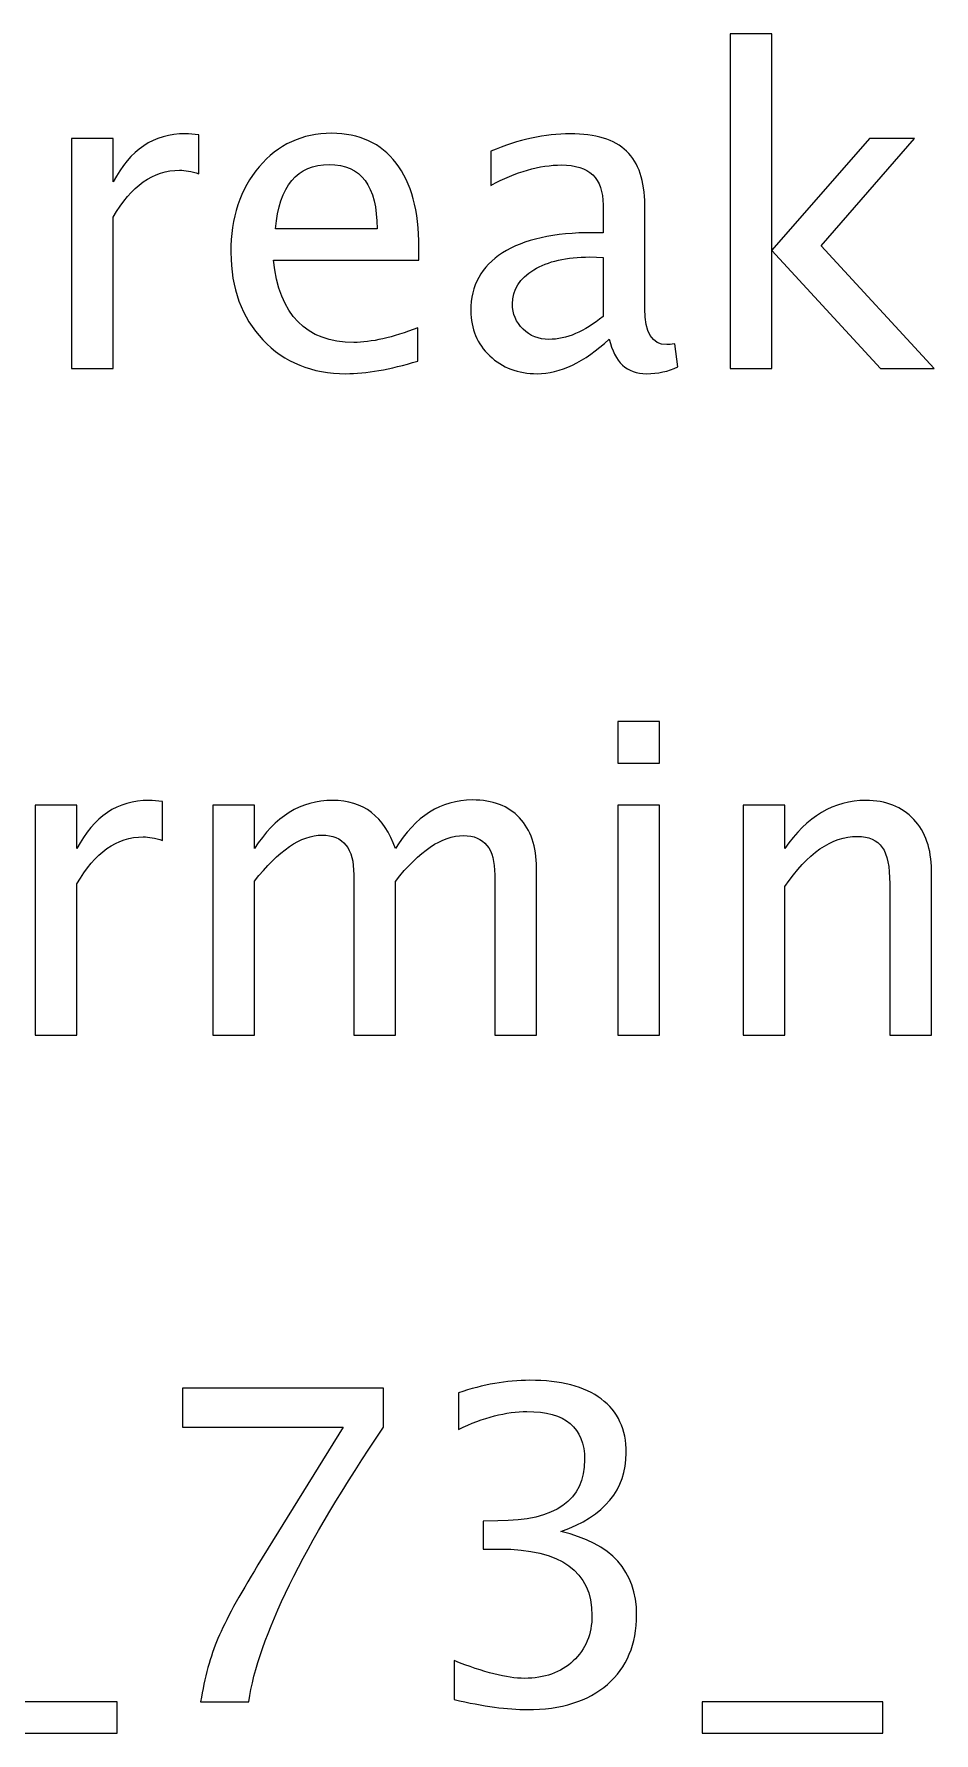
# Model space of a CAD drawing. Header units: centimetres. Extents: x -67 to 67, y -62 to 59.
# Drawn here: x -4.001 to -1.366, y 45.176 to 50.15 of the extents above; entities that cross this region are included whole.
import ezdxf

# ---------------------------------------------------------------- set-up
doc = ezdxf.new("R2010")
doc.units = ezdxf.units.CM
doc.header["$MEASUREMENT"] = 0
doc.layers.add('Layer 1', color=7, linetype='Continuous')

msp = doc.modelspace()

# ---------------------------------------------------------------- linework, layer by layer
at = {"layer": 'Layer 1'}
for points, knots in [([(-1.96268, 49.17044), (-1.96268, 49.17044), (-1.96268, 50.14961), (-1.96268, 50.14961), (-1.96268, 50.14961), (-1.96268, 50.14961), (-1.84076, 50.14961), (-1.84076, 50.14961), (-1.84076, 50.14961), (-1.84076, 50.14961), (-1.84076, 49.51694), (-1.84076, 49.51694), (-1.84076, 49.51694), (-1.84076, 49.51694), (-1.55501, 49.84354), (-1.55501, 49.84354), (-1.55501, 49.84354), (-1.55501, 49.84354), (-1.42335, 49.84354), (-1.42335, 49.84354), (-1.42335, 49.84354), (-1.42335, 49.84354), (-1.6964, 49.52943), (-1.6964, 49.52943), (-1.6964, 49.52943), (-1.6964, 49.52943), (-1.3662, 49.17044), (-1.3662, 49.17044), (-1.3662, 49.17044), (-1.3662, 49.17044), (-1.52326, 49.17044), (-1.52326, 49.17044), (-1.52326, 49.17044), (-1.52326, 49.17044), (-1.84076, 49.51567), (-1.84076, 49.51567), (-1.84076, 49.51567), (-1.84076, 49.51567), (-1.84076, 49.17044), (-1.84076, 49.17044), (-1.84076, 49.17044), (-1.84076, 49.17044), (-1.96268, 49.17044), (-1.96268, 49.17044)], [0, 0, 0, 0, 0.0833333, 0.0833333, 0.0833333, 0.0833333, 0.1666667, 0.1666667, 0.1666667, 0.1666667, 0.25, 0.25, 0.25, 0.25, 0.3333333, 0.3333333, 0.3333333, 0.3333333, 0.4166667, 0.4166667, 0.4166667, 0.4166667, 0.5, 0.5, 0.5, 0.5, 0.5833333, 0.5833333, 0.5833333, 0.5833333, 0.6666667, 0.6666667, 0.6666667, 0.6666667, 0.75, 0.75, 0.75, 0.75, 0.8333333, 0.8333333, 0.8333333, 0.8333333, 1, 1, 1, 1]), ([(-3.89117, 49.17044), (-3.89117, 49.17044), (-3.89117, 49.84354), (-3.89117, 49.84354), (-3.89117, 49.84354), (-3.89117, 49.84354), (-3.76925, 49.84354), (-3.76925, 49.84354), (-3.76925, 49.84354), (-3.76925, 49.84354), (-3.76925, 49.71633), (-3.76925, 49.71633), (-3.76925, 49.71633), (-3.72078, 49.81052), (-3.6505, 49.85751), (-3.55822, 49.85751), (-3.55822, 49.85751), (-3.54573, 49.85751), (-3.53261, 49.85645), (-3.51906, 49.85434), (-3.51906, 49.85434), (-3.51906, 49.85434), (-3.51906, 49.74025), (-3.51906, 49.74025), (-3.51906, 49.74025), (-3.54023, 49.74723), (-3.55885, 49.75083), (-3.57494, 49.75083), (-3.57494, 49.75083), (-3.65241, 49.75083), (-3.71718, 49.70511), (-3.76925, 49.61346), (-3.76925, 49.61346), (-3.76925, 49.61346), (-3.76925, 49.17044), (-3.76925, 49.17044), (-3.76925, 49.17044), (-3.76925, 49.17044), (-3.89117, 49.17044), (-3.89117, 49.17044)], [0, 0, 0, 0, 0.0909091, 0.0909091, 0.0909091, 0.0909091, 0.1818182, 0.1818182, 0.1818182, 0.1818182, 0.2727273, 0.2727273, 0.2727273, 0.2727273, 0.3636364, 0.3636364, 0.3636364, 0.3636364, 0.4545455, 0.4545455, 0.4545455, 0.4545455, 0.5454545, 0.5454545, 0.5454545, 0.5454545, 0.6363636, 0.6363636, 0.6363636, 0.6363636, 0.7272727, 0.7272727, 0.7272727, 0.7272727, 0.8181818, 0.8181818, 0.8181818, 0.8181818, 1, 1, 1, 1]), ([(-2.8775, 49.19203), (-2.95941, 49.16748), (-3.02948, 49.1552), (-3.0879, 49.1552), (-3.0879, 49.1552), (-3.18759, 49.1552), (-3.26866, 49.18822), (-3.3311, 49.25405), (-3.3311, 49.25405), (-3.39354, 49.31988), (-3.42487, 49.40518), (-3.42487, 49.51017), (-3.42487, 49.51017), (-3.42487, 49.61198), (-3.39735, 49.69559), (-3.34211, 49.76099), (-3.34211, 49.76099), (-3.28686, 49.82618), (-3.21617, 49.85878), (-3.13002, 49.85878), (-3.13002, 49.85878), (-3.04853, 49.85878), (-2.98545, 49.82978), (-2.941, 49.77179), (-2.941, 49.77179), (-2.89655, 49.71379), (-2.87432, 49.63166), (-2.87432, 49.52519), (-2.87432, 49.52519), (-2.87432, 49.52519), (-2.87496, 49.48794), (-2.87496, 49.48794), (-2.87496, 49.48794), (-2.87496, 49.48794), (-3.30041, 49.48794), (-3.30041, 49.48794), (-3.30041, 49.48794), (-3.28263, 49.32707), (-3.2041, 49.24664), (-3.06504, 49.24664), (-3.06504, 49.24664), (-3.01402, 49.24664), (-2.95158, 49.26103), (-2.8775, 49.28982), (-2.8775, 49.28982), (-2.8775, 49.28982), (-2.8775, 49.19203), (-2.8775, 49.19203)], [0, 0, 0, 0, 0.0769231, 0.0769231, 0.0769231, 0.0769231, 0.1538462, 0.1538462, 0.1538462, 0.1538462, 0.2307692, 0.2307692, 0.2307692, 0.2307692, 0.3076923, 0.3076923, 0.3076923, 0.3076923, 0.3846154, 0.3846154, 0.3846154, 0.3846154, 0.4615385, 0.4615385, 0.4615385, 0.4615385, 0.5384615, 0.5384615, 0.5384615, 0.5384615, 0.6153846, 0.6153846, 0.6153846, 0.6153846, 0.6923077, 0.6923077, 0.6923077, 0.6923077, 0.7692308, 0.7692308, 0.7692308, 0.7692308, 0.8461538, 0.8461538, 0.8461538, 0.8461538, 1, 1, 1, 1]), ([(-2.31701, 49.25617), (-2.39024, 49.18886), (-2.46073, 49.1552), (-2.52846, 49.1552), (-2.52846, 49.1552), (-2.58413, 49.1552), (-2.63049, 49.17256), (-2.6671, 49.20748), (-2.6671, 49.20748), (-2.70393, 49.24241), (-2.72235, 49.28643), (-2.72235, 49.33956), (-2.72235, 49.33956), (-2.72235, 49.41301), (-2.69145, 49.46953), (-2.62964, 49.5089), (-2.62964, 49.5089), (-2.56783, 49.54827), (-2.47914, 49.56795), (-2.36357, 49.56795), (-2.36357, 49.56795), (-2.36357, 49.56795), (-2.335, 49.56795), (-2.335, 49.56795), (-2.335, 49.56795), (-2.335, 49.56795), (-2.335, 49.64902), (-2.335, 49.64902), (-2.335, 49.64902), (-2.335, 49.72712), (-2.37564, 49.76607), (-2.45713, 49.76607), (-2.45713, 49.76607), (-2.52021, 49.76607), (-2.58921, 49.74617), (-2.66393, 49.70638), (-2.66393, 49.70638), (-2.66393, 49.70638), (-2.66393, 49.80671), (-2.66393, 49.80671), (-2.66393, 49.80671), (-2.5818, 49.84058), (-2.50433, 49.85751), (-2.43173, 49.85751), (-2.43173, 49.85751), (-2.35701, 49.85751), (-2.30177, 49.84058), (-2.26642, 49.8065), (-2.26642, 49.8065), (-2.23086, 49.77242), (-2.21308, 49.71993), (-2.21308, 49.64902), (-2.21308, 49.64902), (-2.21308, 49.64902), (-2.21308, 49.34485), (-2.21308, 49.34485), (-2.21308, 49.34485), (-2.21308, 49.27522), (-2.1917, 49.24029), (-2.14873, 49.24029), (-2.14873, 49.24029), (-2.14344, 49.24029), (-2.13561, 49.24114), (-2.12524, 49.24283), (-2.12524, 49.24283), (-2.12524, 49.24283), (-2.11656, 49.1751), (-2.11656, 49.1751), (-2.11656, 49.1751), (-2.14429, 49.16176), (-2.17477, 49.1552), (-2.20821, 49.1552), (-2.20821, 49.1552), (-2.26515, 49.1552), (-2.30134, 49.18886), (-2.31701, 49.25617)], [0, 0, 0, 0, 0.05, 0.05, 0.05, 0.05, 0.1, 0.1, 0.1, 0.1, 0.15, 0.15, 0.15, 0.15, 0.2, 0.2, 0.2, 0.2, 0.25, 0.25, 0.25, 0.25, 0.3, 0.3, 0.3, 0.3, 0.35, 0.35, 0.35, 0.35, 0.4, 0.4, 0.4, 0.4, 0.45, 0.45, 0.45, 0.45, 0.5, 0.5, 0.5, 0.5, 0.55, 0.55, 0.55, 0.55, 0.6, 0.6, 0.6, 0.6, 0.65, 0.65, 0.65, 0.65, 0.7, 0.7, 0.7, 0.7, 0.75, 0.75, 0.75, 0.75, 0.8, 0.8, 0.8, 0.8, 0.85, 0.85, 0.85, 0.85, 0.9, 0.9, 0.9, 0.9, 1, 1, 1, 1]), ([(-3.29406, 49.57938), (-3.29406, 49.57938), (-2.99688, 49.57938), (-2.99688, 49.57938), (-2.99688, 49.57938), (-2.99688, 49.70469), (-3.04366, 49.76734), (-3.137, 49.76734), (-3.137, 49.76734), (-3.23098, 49.76734), (-3.28326, 49.70469), (-3.29406, 49.57938)], [0, 0, 0, 0, 0.25, 0.25, 0.25, 0.25, 0.5, 0.5, 0.5, 0.5, 1, 1, 1, 1]), ([(-2.335, 49.32263), (-2.335, 49.32263), (-2.335, 49.49556), (-2.335, 49.49556), (-2.335, 49.49556), (-2.335, 49.49556), (-2.37416, 49.49683), (-2.37416, 49.49683), (-2.37416, 49.49683), (-2.44189, 49.49683), (-2.4965, 49.48434), (-2.5382, 49.45937), (-2.5382, 49.45937), (-2.57969, 49.43418), (-2.60043, 49.40095), (-2.60043, 49.35946), (-2.60043, 49.35946), (-2.60043, 49.33046), (-2.59006, 49.30591), (-2.56953, 49.2858), (-2.56953, 49.2858), (-2.54878, 49.26569), (-2.52359, 49.25553), (-2.49375, 49.25553), (-2.49375, 49.25553), (-2.44295, 49.25553), (-2.39003, 49.27797), (-2.335, 49.32263)], [0, 0, 0, 0, 0.125, 0.125, 0.125, 0.125, 0.25, 0.25, 0.25, 0.25, 0.375, 0.375, 0.375, 0.375, 0.5, 0.5, 0.5, 0.5, 0.625, 0.625, 0.625, 0.625, 0.75, 0.75, 0.75, 0.75, 1, 1, 1, 1]), ([(-2.29203, 48.01516), (-2.29203, 48.01516), (-2.29203, 48.13708), (-2.29203, 48.13708), (-2.29203, 48.13708), (-2.29203, 48.13708), (-2.17011, 48.13708), (-2.17011, 48.13708), (-2.17011, 48.13708), (-2.17011, 48.13708), (-2.17011, 48.01516), (-2.17011, 48.01516), (-2.17011, 48.01516), (-2.17011, 48.01516), (-2.29203, 48.01516), (-2.29203, 48.01516)], [0, 0, 0, 0, 0.2, 0.2, 0.2, 0.2, 0.4, 0.4, 0.4, 0.4, 0.6, 0.6, 0.6, 0.6, 1, 1, 1, 1]), ([(-3.99743, 47.21887), (-3.99743, 47.21887), (-3.99743, 47.89197), (-3.99743, 47.89197), (-3.99743, 47.89197), (-3.99743, 47.89197), (-3.87551, 47.89197), (-3.87551, 47.89197), (-3.87551, 47.89197), (-3.87551, 47.89197), (-3.87551, 47.76476), (-3.87551, 47.76476), (-3.87551, 47.76476), (-3.82704, 47.85895), (-3.75676, 47.90594), (-3.66448, 47.90594), (-3.66448, 47.90594), (-3.65199, 47.90594), (-3.63887, 47.90488), (-3.62532, 47.90277), (-3.62532, 47.90277), (-3.62532, 47.90277), (-3.62532, 47.78868), (-3.62532, 47.78868), (-3.62532, 47.78868), (-3.64649, 47.79566), (-3.66511, 47.79926), (-3.6812, 47.79926), (-3.6812, 47.79926), (-3.75867, 47.79926), (-3.82344, 47.75354), (-3.87551, 47.66189), (-3.87551, 47.66189), (-3.87551, 47.66189), (-3.87551, 47.21887), (-3.87551, 47.21887), (-3.87551, 47.21887), (-3.87551, 47.21887), (-3.99743, 47.21887), (-3.99743, 47.21887)], [0, 0, 0, 0, 0.0909091, 0.0909091, 0.0909091, 0.0909091, 0.1818182, 0.1818182, 0.1818182, 0.1818182, 0.2727273, 0.2727273, 0.2727273, 0.2727273, 0.3636364, 0.3636364, 0.3636364, 0.3636364, 0.4545455, 0.4545455, 0.4545455, 0.4545455, 0.5454545, 0.5454545, 0.5454545, 0.5454545, 0.6363636, 0.6363636, 0.6363636, 0.6363636, 0.7272727, 0.7272727, 0.7272727, 0.7272727, 0.8181818, 0.8181818, 0.8181818, 0.8181818, 1, 1, 1, 1]), ([(-3.47779, 47.21887), (-3.47779, 47.21887), (-3.47779, 47.89197), (-3.47779, 47.89197), (-3.47779, 47.89197), (-3.47779, 47.89197), (-3.35587, 47.89197), (-3.35587, 47.89197), (-3.35587, 47.89197), (-3.35587, 47.89197), (-3.35587, 47.76476), (-3.35587, 47.76476), (-3.35587, 47.76476), (-3.29639, 47.85895), (-3.22019, 47.90594), (-3.12685, 47.90594), (-3.12685, 47.90594), (-3.03689, 47.90594), (-2.97572, 47.85895), (-2.94312, 47.76476), (-2.94312, 47.76476), (-2.88533, 47.8598), (-2.80998, 47.90721), (-2.71748, 47.90721), (-2.71748, 47.90721), (-2.65843, 47.90721), (-2.6125, 47.88985), (-2.57969, 47.85493), (-2.57969, 47.85493), (-2.54688, 47.82), (-2.53037, 47.77111), (-2.53037, 47.70824), (-2.53037, 47.70824), (-2.53037, 47.70824), (-2.53037, 47.21887), (-2.53037, 47.21887), (-2.53037, 47.21887), (-2.53037, 47.21887), (-2.65229, 47.21887), (-2.65229, 47.21887), (-2.65229, 47.21887), (-2.65229, 47.21887), (-2.65229, 47.68814), (-2.65229, 47.68814), (-2.65229, 47.68814), (-2.65229, 47.76476), (-2.68277, 47.80307), (-2.74373, 47.80307), (-2.74373, 47.80307), (-2.80702, 47.80307), (-2.87348, 47.75841), (-2.94312, 47.66887), (-2.94312, 47.66887), (-2.94312, 47.66887), (-2.94312, 47.21887), (-2.94312, 47.21887), (-2.94312, 47.21887), (-2.94312, 47.21887), (-3.06504, 47.21887), (-3.06504, 47.21887), (-3.06504, 47.21887), (-3.06504, 47.21887), (-3.06504, 47.68856), (-3.06504, 47.68856), (-3.06504, 47.68856), (-3.06504, 47.76582), (-3.09594, 47.80434), (-3.15796, 47.80434), (-3.15796, 47.80434), (-3.21956, 47.80434), (-3.2856, 47.75947), (-3.35587, 47.66951), (-3.35587, 47.66951), (-3.35587, 47.66951), (-3.35587, 47.21887), (-3.35587, 47.21887), (-3.35587, 47.21887), (-3.35587, 47.21887), (-3.47779, 47.21887), (-3.47779, 47.21887)], [0, 0, 0, 0, 0.047619, 0.047619, 0.047619, 0.047619, 0.0952381, 0.0952381, 0.0952381, 0.0952381, 0.1428571, 0.1428571, 0.1428571, 0.1428571, 0.1904762, 0.1904762, 0.1904762, 0.1904762, 0.2380952, 0.2380952, 0.2380952, 0.2380952, 0.2857143, 0.2857143, 0.2857143, 0.2857143, 0.3333333, 0.3333333, 0.3333333, 0.3333333, 0.3809524, 0.3809524, 0.3809524, 0.3809524, 0.4285714, 0.4285714, 0.4285714, 0.4285714, 0.4761905, 0.4761905, 0.4761905, 0.4761905, 0.5238095, 0.5238095, 0.5238095, 0.5238095, 0.5714286, 0.5714286, 0.5714286, 0.5714286, 0.6190476, 0.6190476, 0.6190476, 0.6190476, 0.6666667, 0.6666667, 0.6666667, 0.6666667, 0.7142857, 0.7142857, 0.7142857, 0.7142857, 0.7619048, 0.7619048, 0.7619048, 0.7619048, 0.8095238, 0.8095238, 0.8095238, 0.8095238, 0.8571429, 0.8571429, 0.8571429, 0.8571429, 0.9047619, 0.9047619, 0.9047619, 0.9047619, 1, 1, 1, 1]), ([(-1.925, 47.21887), (-1.925, 47.21887), (-1.925, 47.89197), (-1.925, 47.89197), (-1.925, 47.89197), (-1.925, 47.89197), (-1.80308, 47.89197), (-1.80308, 47.89197), (-1.80308, 47.89197), (-1.80308, 47.89197), (-1.80308, 47.76476), (-1.80308, 47.76476), (-1.80308, 47.76476), (-1.73852, 47.85895), (-1.65936, 47.90594), (-1.5658, 47.90594), (-1.5658, 47.90594), (-1.50696, 47.90594), (-1.46018, 47.88753), (-1.42568, 47.85048), (-1.42568, 47.85048), (-1.39118, 47.81365), (-1.37382, 47.76391), (-1.37382, 47.70168), (-1.37382, 47.70168), (-1.37382, 47.70168), (-1.37382, 47.21887), (-1.37382, 47.21887), (-1.37382, 47.21887), (-1.37382, 47.21887), (-1.49574, 47.21887), (-1.49574, 47.21887), (-1.49574, 47.21887), (-1.49574, 47.21887), (-1.49574, 47.66189), (-1.49574, 47.66189), (-1.49574, 47.66189), (-1.49574, 47.71184), (-1.50315, 47.7474), (-1.51775, 47.76857), (-1.51775, 47.76857), (-1.53257, 47.78995), (-1.55691, 47.80053), (-1.59099, 47.80053), (-1.59099, 47.80053), (-1.66592, 47.80053), (-1.73662, 47.75164), (-1.80308, 47.65385), (-1.80308, 47.65385), (-1.80308, 47.65385), (-1.80308, 47.21887), (-1.80308, 47.21887), (-1.80308, 47.21887), (-1.80308, 47.21887), (-1.925, 47.21887), (-1.925, 47.21887)], [0, 0, 0, 0, 0.0666667, 0.0666667, 0.0666667, 0.0666667, 0.1333333, 0.1333333, 0.1333333, 0.1333333, 0.2, 0.2, 0.2, 0.2, 0.2666667, 0.2666667, 0.2666667, 0.2666667, 0.3333333, 0.3333333, 0.3333333, 0.3333333, 0.4, 0.4, 0.4, 0.4, 0.4666667, 0.4666667, 0.4666667, 0.4666667, 0.5333333, 0.5333333, 0.5333333, 0.5333333, 0.6, 0.6, 0.6, 0.6, 0.6666667, 0.6666667, 0.6666667, 0.6666667, 0.7333333, 0.7333333, 0.7333333, 0.7333333, 0.8, 0.8, 0.8, 0.8, 0.8666667, 0.8666667, 0.8666667, 0.8666667, 1, 1, 1, 1]), ([(-2.29203, 47.21887), (-2.29203, 47.21887), (-2.29203, 47.89197), (-2.29203, 47.89197), (-2.29203, 47.89197), (-2.29203, 47.89197), (-2.17011, 47.89197), (-2.17011, 47.89197), (-2.17011, 47.89197), (-2.17011, 47.89197), (-2.17011, 47.21887), (-2.17011, 47.21887), (-2.17011, 47.21887), (-2.17011, 47.21887), (-2.29203, 47.21887), (-2.29203, 47.21887)], [0, 0, 0, 0, 0.2, 0.2, 0.2, 0.2, 0.4, 0.4, 0.4, 0.4, 0.6, 0.6, 0.6, 0.6, 1, 1, 1, 1]), ([(-2.77156, 45.27365), (-2.77156, 45.27365), (-2.77156, 45.38795), (-2.77156, 45.38795), (-2.77156, 45.38795), (-2.68435, 45.35324), (-2.61598, 45.33588), (-2.56582, 45.33588), (-2.56582, 45.33588), (-2.50676, 45.33588), (-2.45914, 45.35281), (-2.42252, 45.38689), (-2.42252, 45.38689), (-2.3859, 45.42097), (-2.3677, 45.46542), (-2.3677, 45.52003), (-2.3677, 45.52003), (-2.3677, 45.64957), (-2.45787, 45.71434), (-2.63821, 45.71434), (-2.63821, 45.71434), (-2.63821, 45.71434), (-2.68647, 45.71434), (-2.68647, 45.71434), (-2.68647, 45.71434), (-2.68647, 45.71434), (-2.68647, 45.79626), (-2.68647, 45.79626), (-2.68647, 45.79626), (-2.68647, 45.79626), (-2.64371, 45.79689), (-2.64371, 45.79689), (-2.64371, 45.79689), (-2.47417, 45.79689), (-2.38929, 45.85658), (-2.38929, 45.97617), (-2.38929, 45.97617), (-2.38929, 46.06994), (-2.44559, 46.11693), (-2.55799, 46.11693), (-2.55799, 46.11693), (-2.61831, 46.11693), (-2.6852, 46.09957), (-2.75886, 46.06486), (-2.75886, 46.06486), (-2.75886, 46.06486), (-2.75886, 46.17154), (-2.75886, 46.17154), (-2.75886, 46.17154), (-2.68668, 46.19609), (-2.61704, 46.20837), (-2.55016, 46.20837), (-2.55016, 46.20837), (-2.45914, 46.20837), (-2.38908, 46.19017), (-2.34039, 46.15376), (-2.34039, 46.15376), (-2.29171, 46.11757), (-2.26737, 46.06486), (-2.26737, 45.99586), (-2.26737, 45.99586), (-2.26737, 45.88812), (-2.33108, 45.81128), (-2.45872, 45.76556), (-2.45872, 45.76556), (-2.31076, 45.73106), (-2.23689, 45.64999), (-2.23689, 45.52194), (-2.23689, 45.52194), (-2.23689, 45.43558), (-2.26546, 45.36763), (-2.3224, 45.31831), (-2.3224, 45.31831), (-2.37934, 45.26899), (-2.45766, 45.24444), (-2.55714, 45.24444), (-2.55714, 45.24444), (-2.61387, 45.24444), (-2.6852, 45.25418), (-2.77156, 45.27365)], [0, 0, 0, 0, 0.047619, 0.047619, 0.047619, 0.047619, 0.0952381, 0.0952381, 0.0952381, 0.0952381, 0.1428571, 0.1428571, 0.1428571, 0.1428571, 0.1904762, 0.1904762, 0.1904762, 0.1904762, 0.2380952, 0.2380952, 0.2380952, 0.2380952, 0.2857143, 0.2857143, 0.2857143, 0.2857143, 0.3333333, 0.3333333, 0.3333333, 0.3333333, 0.3809524, 0.3809524, 0.3809524, 0.3809524, 0.4285714, 0.4285714, 0.4285714, 0.4285714, 0.4761905, 0.4761905, 0.4761905, 0.4761905, 0.5238095, 0.5238095, 0.5238095, 0.5238095, 0.5714286, 0.5714286, 0.5714286, 0.5714286, 0.6190476, 0.6190476, 0.6190476, 0.6190476, 0.6666667, 0.6666667, 0.6666667, 0.6666667, 0.7142857, 0.7142857, 0.7142857, 0.7142857, 0.7619048, 0.7619048, 0.7619048, 0.7619048, 0.8095238, 0.8095238, 0.8095238, 0.8095238, 0.8571429, 0.8571429, 0.8571429, 0.8571429, 0.9047619, 0.9047619, 0.9047619, 0.9047619, 1, 1, 1, 1]), ([(-3.51366, 45.2673), (-3.50181, 45.33884), (-3.48466, 45.40086), (-3.46265, 45.45293), (-3.46265, 45.45293), (-3.44063, 45.505), (-3.40148, 45.57676), (-3.3456, 45.66777), (-3.3456, 45.66777), (-3.3456, 45.66777), (-3.09583, 46.07121), (-3.09583, 46.07121), (-3.09583, 46.07121), (-3.09583, 46.07121), (-3.567, 46.07121), (-3.567, 46.07121), (-3.567, 46.07121), (-3.567, 46.07121), (-3.567, 46.18551), (-3.567, 46.18551), (-3.567, 46.18551), (-3.567, 46.18551), (-2.97772, 46.18551), (-2.97772, 46.18551), (-2.97772, 46.18551), (-2.97772, 46.18551), (-2.97772, 46.07121), (-2.97772, 46.07121), (-2.97772, 46.07121), (-3.21288, 45.72408), (-3.34454, 45.45611), (-3.37269, 45.2673), (-3.37269, 45.2673), (-3.37269, 45.2673), (-3.51366, 45.2673), (-3.51366, 45.2673)], [0, 0, 0, 0, 0.1, 0.1, 0.1, 0.1, 0.2, 0.2, 0.2, 0.2, 0.3, 0.3, 0.3, 0.3, 0.4, 0.4, 0.4, 0.4, 0.5, 0.5, 0.5, 0.5, 0.6, 0.6, 0.6, 0.6, 0.7, 0.7, 0.7, 0.7, 0.8, 0.8, 0.8, 0.8, 1, 1, 1, 1]), ([(-4.28582, 45.17586), (-4.28582, 45.17586), (-4.28582, 45.2673), (-4.28582, 45.2673), (-4.28582, 45.2673), (-4.28582, 45.2673), (-3.7575, 45.2673), (-3.7575, 45.2673), (-3.7575, 45.2673), (-3.7575, 45.2673), (-3.7575, 45.17586), (-3.7575, 45.17586), (-3.7575, 45.17586), (-3.7575, 45.17586), (-4.28582, 45.17586), (-4.28582, 45.17586)], [0, 0, 0, 0, 0.2, 0.2, 0.2, 0.2, 0.4, 0.4, 0.4, 0.4, 0.6, 0.6, 0.6, 0.6, 1, 1, 1, 1]), ([(-2.0447, 45.17586), (-2.0447, 45.17586), (-2.0447, 45.2673), (-2.0447, 45.2673), (-2.0447, 45.2673), (-2.0447, 45.2673), (-1.51638, 45.2673), (-1.51638, 45.2673), (-1.51638, 45.2673), (-1.51638, 45.2673), (-1.51638, 45.17586), (-1.51638, 45.17586), (-1.51638, 45.17586), (-1.51638, 45.17586), (-2.0447, 45.17586), (-2.0447, 45.17586)], [0, 0, 0, 0, 0.2, 0.2, 0.2, 0.2, 0.4, 0.4, 0.4, 0.4, 0.6, 0.6, 0.6, 0.6, 1, 1, 1, 1])]:
    msp.add_open_spline(points, degree=3, knots=knots, dxfattribs=at)

doc.saveas('drawing.dxf')
